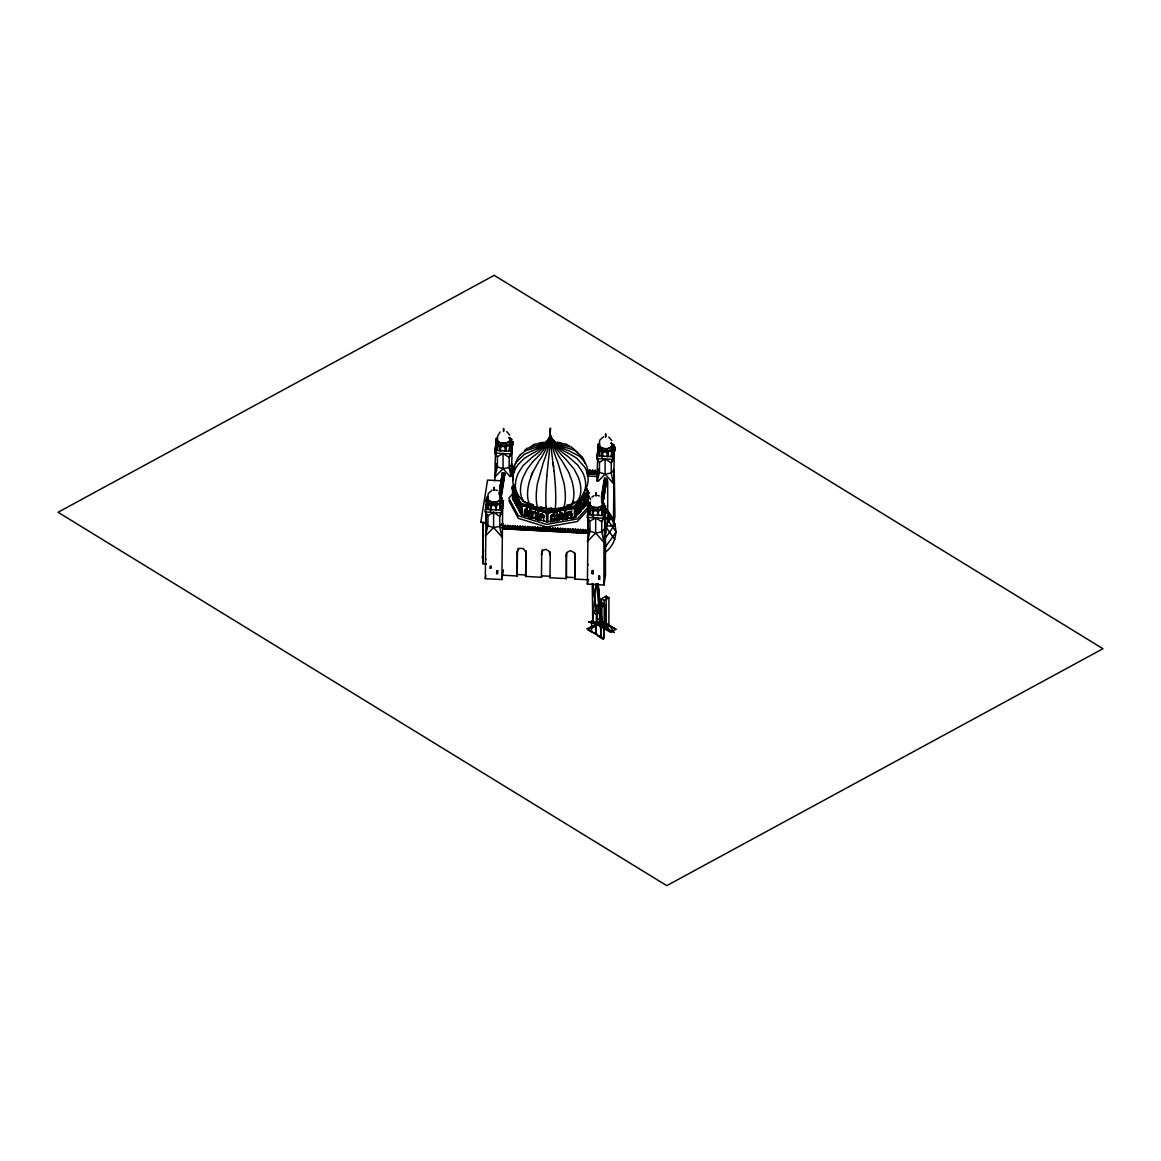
<?xml version="1.0" encoding="UTF-8"?>
<svg xmlns="http://www.w3.org/2000/svg" width="1161" height="1161" viewBox="0 0 1161 1161"><rect width="100%" height="100%" fill="white"/><g stroke="black" fill="none" stroke-linecap="round" stroke-linejoin="round"><path stroke-width="1.5" d="M486.111 501.363L486.88 497.227L486.111 501.363L490.087 504.266L496.458 504.701L501.494 502.423L502.249 498.287L499.607 496.342M490.377 511.058L490.334 505.819L488.839 503.482L487.518 508.953L488.142 496.4M488.142 501.16L488.07 506.298L488.679 502.495M490.087 504.266L486.111 500.913M490.798 509.766L490.798 501.842L487.518 499.448M491.466 509.824C488.65 503.424 498.287 504.179 495.384 510.085M495.587 442.457L496.342 438.321L495.587 442.457L499.549 445.374L505.92 445.809L510.956 443.517L511.725 439.38L509.069 437.45M496.066 510.129L496.066 502.205L500.231 500.318L500.855 497.285M496.589 509.897C494.528 503.743 502.626 501.378 499.694 510.071L500.435 501.726M496.458 504.701L501.494 502.423M497.605 443.836L497.401 450.352L497.605 437.508M498.142 443.604L497.532 447.391M499.549 445.374L495.587 442.007M499.84 450.57C501.131 449.496 498.824 442.225 497.401 445.606M500.231 509.824L500.231 500.318M500.26 450.874L500.26 442.951L496.981 440.541M500.855 502.031L500.768 507.168L500.435 506.486M500.928 450.918C498.113 444.518 507.749 445.273 504.846 451.194M502.249 498.287L499.607 496.792M505.528 451.237L505.528 443.313L509.694 441.412L510.318 438.379L510.245 448.277L509.897 447.58M506.051 450.99C503.99 444.852 512.088 442.472 509.157 451.165L509.998 442.907M505.92 445.809L510.956 443.517M509.694 450.918L509.694 441.412M511.725 439.38L509.069 437.9M588.076 502.829L588.554 492.496L586 487.722M588.177 506.806L588.946 502.669L588.177 506.806L592.154 509.708L598.525 510.143L603.56 507.865L604.315 503.729L601.674 501.784M592.444 516.5L592.4 511.261L590.905 508.924L589.585 514.396L590.209 501.842M590.209 506.602L590.136 511.74L590.746 507.938M592.154 509.708L588.177 506.356M592.865 516.805L592.865 507.284L589.585 504.89M593.532 516.848C589.933 509.737 599.671 508.112 597.451 515.528M597.639 447.928L598.408 443.792L597.639 447.928L601.616 450.831L607.987 451.266L613.023 448.988L613.777 444.852L611.136 442.907M598.133 515.571L598.133 507.647L602.298 505.761L602.922 502.728M598.655 515.339C596.594 509.2 604.692 506.82 601.761 515.513L602.501 507.168M598.525 510.143L603.56 507.415L604.315 503.729M599.584 447.696L599.468 455.823L599.671 442.965M601.616 450.831L597.639 447.478M601.906 457.608C603.27 456.926 601.456 447.449 599.468 451.063M602.298 515.266L602.298 505.761M602.327 456.331L602.327 448.407L599.047 446.013M602.922 507.473L602.835 512.611L602.501 511.928M602.994 456.389C600.179 449.989 609.815 450.729 606.913 456.65M607.58 456.694L607.58 448.77L611.76 446.883L612.384 443.836M608.117 456.462C606.057 450.308 614.154 447.943 611.223 456.636L611.963 448.291M607.987 451.266L613.023 448.523L613.777 444.852M611.76 456.389L611.76 446.883M612.384 448.596L612.297 453.733L611.963 453.051M591.588 631.642L591.602 621.309L598.525 623.094L592.415 627.491L603.517 621.919L597.857 624.357L588.888 622.049L591.602 621.309L610.628 632.295L616.07 629.16L601.964 621.019L597.335 622.862L614.271 632.643L609.264 625.228M596.609 624.197C592.386 634.617 603.793 645.037 600.222 626.287L605.665 623.152L609.728 631.12L606.1 629.03L602.037 621.062L586.856 628.914L603.807 638.695L603.822 628.362L609.235 625.242M500.42 487.475C500.043 479.885 504.382 489.231 500.188 488.65C499.404 486.72 501.537 483.803 502.002 486.749C500.478 490.392 499.796 481.626 500.304 488.2M499.245 494.746C502.887 495.994 499.825 488.113 499.288 492.772M502.35 485.371C503.279 478.506 501.479 490.479 500.681 484.326C500.072 481.815 503.381 482.337 502.466 484.645M499.477 493.294C503.337 494.252 499.694 486.59 499.52 491.596M501.349 481.655C500.028 476.402 505.906 480.03 501.581 479.711C501.77 475.763 500.028 483.382 502.931 481.728C502.931 479.856 503.134 476.184 503.047 481.017M501.581 480.204C500.884 474.327 504.44 480.291 503.439 476.866C501.001 473.412 502.089 479.377 501.697 479.478M502.466 484.616C502.51 477.432 499.825 485.008 500.652 486.024M602.428 495.849C601.645 488.012 605.432 494.455 604.417 491.335C603.052 487.257 602.603 493.193 602.777 493.686M602.661 494.412C601.804 492.641 604.489 491.495 604.228 493.57C602.951 497.561 601.949 488.505 602.544 495.123M601.5 501.683C605.128 502.931 602.08 495.036 601.543 499.709M602.08 498.04L602.312 493.933L603.894 494.02L603.778 497.401L602.196 497.314L603.038 489.623L603.009 492.235M604.954 490.131C604.954 481.888 605.737 493.062 603.386 489.216C602.443 486.038 606.071 486.488 605.186 488.418C605.215 481.946 602.574 488.636 603.488 489.303M603.836 487.141L603.952 483.745L605.534 483.832L605.65 485.777L605.766 482.395L604.184 482.308L603.836 487.141L605.418 487.228L605.534 483.832L605.534 486.503M604.939 489.42L604.837 488.186L603.256 488.099L603.256 490.769L604.199 482.366L604.184 484.964M604.533 482.512C603.909 476.75 607.595 482.787 606.39 479.449C603.996 476.344 604.997 481.118 604.649 482.062L604.881 477.94L604.881 480.61M487.591 503.816L487.823 500.942M497.068 444.91L497.184 442.834M499.854 488.491C499.81 486.038 502.829 488.055 501.523 489.753C500.536 485.037 499.143 494.107 499.607 489.884M500.304 504.687L500.478 502.162M502.292 475.038C501.944 474.007 507.502 475.154 502.379 472.73C502.22 477.229 502.35 470.727 502.51 473.485C503.947 477.548 504.6 468.739 503.976 475.212L504.092 474.486M589.657 509.258L589.832 506.733M599.12 450.381L599.352 447.507M602.37 510.129L602.486 508.054M611.832 451.252L612.007 448.726M502.713 482.366C503.337 477.055 500.318 482.903 501.001 481.147M603.154 490.392L603.256 488.099L603.372 490.044M602.588 503.352L602.965 499.81L601.398 499.781M566.524 552.723L566.365 578.613L549.937 577.728L550.169 576.291L541.708 575.841L541.476 577.278L525.657 576.436L525.962 550.546M549.937 577.728L550.256 551.852M588.714 579.803L574.826 579.063L574.898 554.624L574.085 552.651L570.588 550.619L567.105 552.273L566.292 554.174L566.365 578.613M574.826 579.063L575.13 553.187M583.707 495.863L583.635 497.982L583.867 496.545M601.674 498.635C601.572 494.601 604.591 498.998 603.56 498.04C604.475 494.064 601.311 496.56 601.862 496.893M602.893 501.233L602.733 503.932M604.344 482.279L604.417 480.857L605.998 480.944L606.115 482.86L606.231 479.478L606.231 482.149M499.07 493.918C498.925 491.654 501.726 493.004 500.826 494.833M486.082 512.291L485.313 578.671L501.871 579.557L503.41 569.92M495.573 448.175L494.775 480.727M502.655 507.967L501.871 579.557M511.42 476.358L512.117 449.06M588.148 517.733L587.379 584.114L603.938 584.999L605.476 575.363L605.418 507.952M596.943 480.944L597.625 458.682M614.184 454.531L613.4 526.122L606.782 525.759M499.999 497.488L500.71 492.888L500.71 495.544M502.176 473.906L501.929 478.042M503.743 473.993L503.511 478.129M604.359 491.103L604.242 494.484M546.846 475.734L546.236 484.645A32.29 3.135 -86 0 0 546.091 506.573L546.309 508.794C559.834 509.316 576.48 506.559 583.722 493.701A32.29 24.468 34.8 0 0 582.517 472.266L577.844 465.14L567.773 456.302A36.252 27.472 34.8 0 1 550.314 435.825A36.252 29.388 11.7 0 1 531.767 450.918M514.091 494.775C514.25 497.822 513.22 493.091 514.686 495.225M516.297 500.391L516.413 505.775L516.355 499.578L517.516 500.725M516.645 499.535L516.413 500.652M519.373 504.803C520.302 519.809 516.819 502.307 519.867 504.875M595.927 583.794L592.69 621.512L592.69 612.282L597.407 609.569L601.093 611.687L601.093 620.917L606.652 628.028L598.916 623.559M546.846 475.734L548.137 463.007A36.252 3.527 -86 0 0 550.372 435.781A36.252 29.301 -14 0 1 531.825 453.748L524.308 458.363L518.357 464.284M578.12 507.676C574.347 517.922 576.016 523.147 577.409 507.517L578.222 507.255M576.625 515.832L577.119 508.474M578.512 513.772C579.89 498.62 575.682 520.491 580.384 511.362L580.485 505.166L581.98 502.786L582.271 509.287M580.66 505.122L580.384 506.196M584.723 501.479L584.52 506.82L584.622 500.623L586.116 498.243L586.871 504.614L586.32 498.925M584.781 501.741L584.81 500.594M584.781 506.907L585.057 500.667L586.276 498.737M605.099 508.126L604.692 516.485M555.19 508.75L555.466 506.501A32.29 3.744 85.3 0 0 555.277 484.601L554.116 471.279M605.36 549.835L605.432 541.548M486.517 523.596L480.799 522.261L487.576 480.073L502.045 480.843M486.111 512.117L486.024 522.29L487.925 525.831L493.599 527.558L501.871 536.977L499.709 526.455L499.709 516.311L501.871 512.857L503.41 500.522L501.871 512.857L485.313 511.972L486.865 499.636L485.313 511.972L487.925 515.673L487.925 525.831L485.313 536.092L493.599 527.558L499.709 526.455L502.698 523.19L503.163 525.933M509.563 441.441L512.886 441.63L511.333 453.966L494.775 453.08L496.327 440.73L494.775 453.08L497.387 456.766L497.387 466.925L494.775 477.186L503.061 468.652L509.186 467.549L512.175 464.284L512.886 468.449M486.082 522.377L486.865 526.455M495.544 463.486L497.387 466.925L503.061 468.652L510.143 476.721M483.44 550.329L482.366 557.933L483.498 550.865M486.517 563.941L482.947 563.753L483.324 523.567M485.69 558.615L485.777 559.573M485.313 578.671L485.835 575.45M502.611 473.412L500.072 489.637L500.072 486.967L500.188 488.912M500.362 497.721L502.582 483.905M503.743 476.649L502.815 482.454L502.815 479.783L502.931 481.728M500.812 497.764L504.73 473.412M501.088 498.025L505.006 473.673M490.174 568.164L491.132 567.25L490.174 568.164L490.174 566.075L490.972 566.118L490.972 568.208M510.971 476.315L509.186 467.549L509.186 457.405L511.333 453.966L512.886 441.63M496.676 571.241L497.692 570.661L497.59 573.607L496.676 573.549L496.676 571.241L497.692 570.661M505.035 525.294L504.367 526.006A5.007 4.078 9.1 0 0 503.787 527.892L503.642 528.806A5.007 4.078 9.1 0 1 504.208 526.905L505.035 525.294L505.703 526.064A5.007 4.078 9.1 0 1 506.24 527.515M496.676 573.549L496.777 570.617M514.57 465.982L513.888 466.693A5.007 4.078 9.1 0 0 513.322 468.58L513.162 469.494A5.007 4.078 9.1 0 1 513.742 467.593L514.918 466.345M497.59 573.607L496.777 572.924M510.753 526.339L510.071 525.57L509.403 526.267A5.007 4.078 9.1 0 0 508.866 527.66A5.007 4.078 9.1 0 0 508.257 526.209L507.575 525.44L507.43 529.01M512.625 528.371L510.071 528.24L510.071 525.57L510.593 527.254A5.007 4.078 9.1 0 1 511.174 529.213L511.377 528.299A5.007 4.078 9.1 0 1 511.943 526.397L512.625 525.701L513.293 526.47M511.232 529.213A5.007 4.078 9.1 0 1 511.798 527.312L512.625 525.701L512.48 529.285M512.48 526.615L513.147 527.384A5.007 4.078 9.1 0 1 513.713 529.343L513.873 528.444A5.007 4.078 9.1 0 1 514.454 526.543L515.121 525.831L515.789 526.615A5.007 4.078 9.1 0 1 516.311 528.313M515.121 525.831L514.976 529.416M518.793 528.182A5.007 4.078 9.1 0 0 518.256 526.746L517.617 525.977L517.472 529.547M521.333 528.328A5.007 4.078 9.1 0 0 520.796 526.876L520.172 526.107L520.026 529.692M502.8 575.203L517.196 575.987L517.196 553.666L518.169 548.195M524.54 527.079A5.007 4.078 9.1 0 0 523.974 528.719A5.007 4.078 9.1 0 0 523.306 527.007L522.711 526.238L522.566 529.822M517.196 575.987L517.429 552.23M525.062 527.283L525.207 526.383L525.875 527.152A5.007 4.078 9.1 0 1 526.455 529.111L526.31 530.026A5.007 4.078 9.1 0 0 525.657 528.052L525.062 527.283L524.395 527.994A5.007 4.078 9.1 0 0 523.829 529.895M528.386 527.283L527.718 526.514L528.24 528.197A5.007 4.078 9.1 0 1 528.763 530.156L528.966 529.242A5.007 4.078 9.1 0 1 529.532 527.341L530.214 526.644L530.882 527.413M525.657 554.116L525.889 552.68L525.657 576.436M528.342 527.283A5.007 4.078 9.1 0 1 528.908 529.242L530.214 529.314L530.214 526.644L530.737 528.328A5.007 4.078 9.1 0 1 531.303 530.287L531.462 529.372A5.007 4.078 9.1 0 1 532.043 527.471L532.71 526.775L533.378 527.558A5.007 4.078 9.1 0 1 533.915 528.995M531.332 530.287A5.007 4.078 9.1 0 1 531.898 528.386L532.71 526.775L532.565 530.359M536.382 528.879A5.007 4.078 9.1 0 0 535.889 527.689L535.265 526.92L535.119 530.49M538.951 529.518A5.007 4.078 9.1 0 0 538.399 527.82L537.761 527.05L537.616 530.635M540.257 529.851L542.767 529.982L542.767 527.312L543.29 529.01A5.007 4.078 9.1 0 1 543.856 530.969L544.016 530.055A5.007 4.078 9.1 0 0 543.435 528.081L542.767 527.312L542.1 528.023A5.036 4.093 9.1 0 0 541.519 529.924A5.007 4.078 9.1 0 0 540.895 527.95L540.257 527.181L540.112 530.766M545.119 528.357L545.264 527.457L545.931 528.226A5.007 4.078 9.1 0 1 546.497 530.185L546.367 531.099A5.007 4.078 9.1 0 0 545.786 529.14L545.119 528.357L544.451 529.068A5.007 4.078 9.1 0 0 543.885 530.969L544.016 530.055A5.007 4.078 9.1 0 1 544.596 528.153L545.264 527.457L545.119 531.027M542.448 549.487L541.476 554.973L542.216 550.938L545.714 549.284L549.197 551.315L549.937 555.422L550.169 553.971M548.979 529.808A5.007 4.078 9.1 0 0 548.442 528.357L547.774 527.587L547.615 531.158M553.971 530.069A5.007 4.078 9.1 0 0 553.449 528.618L552.767 527.849L552.099 528.56A5.007 4.078 9.1 0 0 551.562 529.938A5.036 4.093 9.1 0 0 550.996 528.487L550.27 527.718L550.125 531.303M552.767 527.849L552.621 531.433M560.183 512.436L559.95 519.025L559.95 512.161M562.867 531.056L561.605 530.998A5.007 4.078 9.1 0 0 561.039 529.024L560.357 528.255L560.212 531.84M564.028 530.606A5.007 4.078 9.1 0 0 563.491 529.169L562.867 528.4L562.708 531.97M566.481 530.49A5.007 4.078 9.1 0 0 565.987 529.3L565.363 528.531L565.218 532.101M568.571 529.431L567.903 528.661L567.758 532.246M569.064 532.318A5.007 4.078 9.1 0 1 569.63 530.417L570.443 528.806L571.11 529.576A5.007 4.078 9.1 0 1 571.604 531.535L571.546 532.449A5.007 4.078 9.1 0 1 572.126 530.548L572.953 528.937L573.621 529.706A5.007 4.078 9.1 0 1 574.1 531.665L574.056 532.58A5.007 4.078 9.1 0 0 573.476 530.621L572.808 529.851L572.808 532.507M566.365 556.308L566.597 554.856M577.96 531.869L576.698 531.796A5.007 4.078 9.1 0 0 576.088 529.837L575.45 529.068L575.972 530.751A5.007 4.078 9.1 0 1 576.495 532.71L576.698 531.796A5.007 4.078 9.1 0 1 577.278 529.895L577.96 529.198L578.628 529.982A5.007 4.078 9.1 0 1 579.179 531.68A5.007 4.078 9.1 0 1 579.774 530.04L580.456 529.343L581.124 530.113A5.007 4.078 9.1 0 1 581.617 531.303M577.96 529.198L577.801 532.783M588.642 471.859A5.007 4.078 9.1 0 0 588.163 470.655L587.481 469.886L587.335 473.47L596.13 473.935L596.275 473.035A5.007 4.078 9.1 0 0 595.709 471.061L595.027 470.292L594.359 471.003A5.007 4.078 9.1 0 0 593.793 472.89L593.634 473.804A5.007 4.078 9.1 0 0 593.053 471.845L592.531 470.161L593.198 470.931A5.007 4.078 9.1 0 1 593.764 472.89M574.826 556.758L575.058 555.306M580.456 529.343L580.311 532.914M591.225 472.498A5.007 4.078 9.1 0 0 590.659 470.8L589.991 470.031L589.832 473.601M584.186 531.941A5.007 4.078 9.1 0 0 583.635 530.243L582.996 529.474L582.851 533.044M603.938 584.999L603.938 542.419L601.775 531.898L601.775 521.753L603.938 518.299L605.476 505.964L603.938 518.299L587.379 517.414L588.932 505.079L587.379 517.414L589.991 521.115L589.991 531.274L587.379 541.534L595.666 533.001L601.775 531.898L604.765 528.632L605.476 532.783L604.446 529.706M611.629 446.912L614.938 447.087L613.4 459.422L596.841 458.537L598.394 446.201L596.841 458.537L599.453 462.238L599.453 472.396L597.276 480.944M586.61 533.247L586.755 532.348A5.007 4.078 9.1 0 0 586.131 530.374L585.492 529.605L585.347 533.189M588.148 527.82L588.177 517.559M597.61 468.942L599.453 472.396L605.113 474.123L611.237 473.02L614.227 469.755L614.938 516.485L613.4 526.122M587.756 564.057L587.843 565.015M587.379 584.114L588.163 579.295M601.34 497.518L604.402 478.376M601.616 497.779L604.402 480.378M602.864 503.772L606.84 479M592.241 573.607L592.4 570.559L592.241 573.607L593.039 573.65L592.4 572.649M599.453 462.238L605.113 458.987L605.113 474.123L613.4 483.542L611.237 473.02L611.237 462.862L613.4 459.422L614.938 447.087M604.721 528.531L603.938 542.419L595.666 533.001L589.991 531.274L588.177 527.645L588.671 530.49M598.742 578.991L598.844 576.059L598.742 578.991L599.656 579.049L598.844 578.367M605.491 533.9L607.696 520.128L607.696 480.828M608.204 520.113L608.306 517.182L608.204 520.113L609.119 520.157L609.22 517.225L609.119 520.157M605.853 551.925C621.048 539.27 617.318 520.084 604.707 507.444M551.04 515.774L550.938 521.884M550.938 516.761L551.678 515.049L553.594 514.889M558.688 520.331L559.254 514.294L562.04 513.075M559.167 520.418L559.341 514.454L560.908 513.351M570.864 512.219L571.125 513.147L570.225 511.74L567.744 512.785L567.569 518.735L567.831 512.944L570.312 511.899M524.467 510.55L524.467 515.716L524.787 509.534M521.55 514.642L524.83 515.832L524.83 510.695L526.572 509.418M532.406 511.856L532.217 517.879M532.754 512.117L532.449 518.14L532.609 512.262L534.191 511.725M539.938 515.266L539.938 520.418L540.271 514.25L542.056 513.772L543.696 515.484M533.204 511.841L535.801 513.844L535.671 519.127L540.3 520.534L540.605 514.512M497.329 436.71L500.086 431.95M487.852 495.616L488.36 493.425L492.017 490.189M599.381 442.181L599.889 439.99L603.546 436.754M563.753 507.357L564.493 505.035A32.29 10.376 76.1 0 0 563.985 483.194L557.744 462.209A36.252 11.654 76.1 0 1 550.343 435.781A36.252 27.211 -36.6 0 1 533.131 456.476L523.176 465.474L518.546 472.643A32.29 24.236 -36.6 0 0 517.356 494.107C522.972 504.338 535.482 507.705 546.323 508.794L546.091 506.559M577.627 501.088L579.121 498.417A32.29 21.101 52.4 0 0 578.091 476.808L574.056 469.029L565.378 458.769A36.252 23.699 52.4 0 1 550.314 435.81A36.252 17.749 -66.6 0 1 539.125 460.888L532.623 472.44L529.605 480.799A32.29 15.804 -66.6 0 0 528.821 502.568L529.967 505.006M580.747 505.238L582.241 502.858L582.271 504.164M584.883 500.71L585.275 499.535M510.347 454.14L509.186 457.405L503.061 453.516L497.387 456.766M502.626 508.141L499.709 516.311L493.599 512.422L487.925 515.673M614.154 454.706L611.237 462.862L605.113 458.987M604.692 513.583L601.775 521.753L595.666 517.864L589.991 521.115M530.983 476.59L532.638 472.44M511.58 447.464L512.886 444.329L509.563 444.155M502.118 506.37L503.41 503.235L500.101 503.061M613.647 452.935L614.938 449.8L611.629 449.626M604.184 511.812L605.476 508.678L602.167 508.503M581.995 496.618L584.201 491.64M571.415 504.745L572.562 502.278A32.29 16.298 65.6 0 0 571.763 480.538L568.658 472.222L561.953 460.786A36.252 18.286 65.6 0 1 550.329 435.796A36.252 23.264 -53.7 0 1 535.627 458.914L532.507 462.122M584.825 490.581L586.058 488.447A32.29 26.181 11.7 0 0 584.767 467.201L576.553 458.058L568.992 453.574A36.252 29.388 11.7 0 1 550.314 435.839A36.252 18.286 65.6 0 1 546.86 441.427M576.959 508.576L577.67 507.589M585.115 499.636L585.826 498.649M546.221 441.877L547.208 441.064M518.372 464.298L516.123 467.622A32.29 26.093 -14 0 0 514.831 488.897L519.083 496.995M550.59 518.735L554.61 513.133M552.781 521.826L554.842 518.938M604.025 515.02L606.129 512.074L604.025 509.128M604.707 527.036L611.731 517.24L606.129 512.074M605.128 538.341L615.185 524.337L605.128 510.332M605.868 546.352L616.215 531.927L605.868 517.487M506.762 527.05L507.43 526.339L508.097 527.123A5.007 4.078 9.1 0 1 508.663 529.082A5.007 4.078 9.1 0 1 509.258 527.181L509.926 526.484L509.926 529.14M524.54 527.079L525.207 526.383L525.062 529.953M526.905 528.124L527.573 527.428L527.573 530.084M534.452 528.531L535.119 527.834L535.787 528.603A5.007 4.078 9.1 0 1 536.309 530.562M520.375 454.691L518.27 457.361A32.29 24.468 34.8 0 0 515.629 463.616M532.522 462.136L527.109 469.32L523.147 477.142A32.29 20.724 -53.7 0 0 522.131 498.78L523.611 501.407M513.931 495.196L514.338 494.499L514.976 495.979M514.207 495.152L515.063 503.264M516.747 499.898L517.24 500.783M519.098 504.846L520.244 507.749L520.215 505.456M586.813 471.308L588.003 471.569A5.007 4.078 9.1 0 1 588.583 473.543A5.007 4.078 9.1 0 1 589.164 471.642L589.832 470.931L590.514 471.714A5.007 4.078 9.1 0 1 591.08 473.673M550.749 515.832L553.812 514.541M567.453 512.857L568.251 511.972M514.192 484.529L511.914 487.025L520.563 503.148L546.425 511.029L574.376 506.036L588.003 491.103L585.652 486.706M514.192 485.98L511.914 488.476L521.536 505.253L521.536 514.758M512.959 489.405L512.959 498.896C515.44 507.444 512.988 485.878 514.033 500.754M512.306 494.339L508.852 498.113L518.328 515.789L546.671 524.409L577.293 518.938L588.787 506.356M512.509 488.505L512.567 498.577L521.652 514.192M515.6 495.674L512.567 498.577M530.026 507.705L529.808 517.167L530.026 507.705L522.015 505.267L521.347 514.526L521.55 504.382L547.063 512.146L575.203 507.401L588.656 492.67L574.376 507.488M521.55 505.137L546.831 513.162L574.869 508.242L588.656 492.67M522.015 505.267L521.797 514.657M521.347 514.526L547.063 521.928L574.521 517.022L587.93 502.35M530.766 507.938L530.548 517.385L530.766 507.938L537.761 510.056L537.543 519.518L537.761 510.056M528.052 516.805C529.184 502.786 524.627 521.347 532.594 517.995M524.656 509.679L526.572 509.055L528.415 511.754L528.023 510.68M528.56 516.761L528.56 511.609M538.573 510.318L538.356 519.765L538.573 510.318L546.555 512.741L546.758 522.319L546.555 512.741M536.179 513.931L536.034 519.243L535.976 512.944L533.015 511.479M540.445 515.252L541.2 514.091M546.758 522.319L546.831 512.407L547.31 522.29L547.658 512.799L556.453 511.508M543.841 515.339L543.653 521.362M546.758 513.104L547.063 522.406M544.03 516.311L542.898 514.599L541.07 514.236M574.289 501.61L571.836 504.28L566.829 505.18M579.629 503.25C569.659 508.431 577.641 529.735 574.173 508.054L565.538 509.592L565.683 519.069L565.538 509.592M579.223 503.119L579.629 512.465L579.615 502.698L583.707 498.78M583.301 498.664L583.707 507.996L583.722 498.185L588.351 493.701M588.206 493.28L587.945 502.8M574.724 507.212C579.6 515.281 568.919 525.802 571.227 512.001L570.443 511.391M579.223 512.335L580.021 512.045L579.615 502.698M583.301 507.879L584.143 507.531L583.722 498.185M586.407 504.759L588.206 502.786L587.93 493.048M588.787 508.953L577.293 521.536L546.671 527.007L518.328 518.386L508.852 500.71M591.805 497.242L594.084 495.631M598.031 481.438L605.113 474.123M571.88 510.898L568.222 514.584L571.386 515.339M530.432 446.956L534.147 444.257L538.849 443.749A36.252 18.286 65.6 0 0 545.902 442.167M551.127 516.21L553.376 514.134M520.375 454.691L525.948 450.555L533.015 448.233A36.252 27.472 34.8 0 0 550.474 435.81A36.252 23.699 52.4 0 1 535.41 445.722L526.746 448.538M524.525 450.453L526.746 448.523M540.707 518.851L544.465 515.673M507.575 525.44L506.907 526.136A5.007 4.078 9.1 0 0 506.414 527.268M517.617 525.977L516.95 526.673A5.007 4.078 9.1 0 0 516.384 528.313M520.172 526.107L519.504 526.804A5.007 4.078 9.1 0 0 518.952 528.197M589.991 470.031L589.324 470.727A5.007 4.078 9.1 0 0 588.816 471.859M522.711 526.238L522.044 526.949A5.007 4.078 9.1 0 0 521.507 528.328M592.531 470.161L591.863 470.858A5.007 4.078 9.1 0 0 591.326 472.251M535.265 526.92L534.597 527.616A5.007 4.078 9.1 0 0 534.045 529.01M537.761 527.05L537.093 527.747A5.007 4.078 9.1 0 0 536.6 528.894M547.774 527.587L547.092 528.284A5.007 4.078 9.1 0 0 546.526 530.185L547.774 530.258M550.27 527.718L549.603 528.415A5.007 4.078 9.1 0 0 549.066 529.808M560.357 528.255L559.689 528.966A5.007 4.078 9.1 0 0 559.123 530.867A5.007 4.078 9.1 0 0 558.441 528.894M562.867 528.4L562.185 529.097A5.007 4.078 9.1 0 0 561.619 530.998M565.363 528.531L564.696 529.227A5.007 4.078 9.1 0 0 564.159 530.621M567.903 528.661L567.236 529.372A5.007 4.078 9.1 0 0 566.699 530.751M582.996 529.474L582.329 530.171A5.007 4.078 9.1 0 0 581.792 531.564M585.492 529.605L584.825 530.301A5.007 4.078 9.1 0 0 584.288 531.694M525.004 509.94L527.297 510.042L528.052 511.682M532.275 512.001L533.146 511.333M540.126 514.396L542.971 514.512M538.791 443.081L543.058 442.312A36.252 11.654 76.1 0 0 546.207 442.428M585.565 498.925L586.378 498.33M581.429 503.468L582.445 503.54M582.125 503.279L580.573 506.022L580.645 511.435M577.409 507.865L578.425 507.938M601.413 626.548L601.413 598.858L606.129 596.13L608.901 597.741L608.901 625.431M601.413 598.858L604.184 600.469L608.901 597.741M596.972 623.994L596.972 605.52L601.688 602.806L605.316 604.896L605.316 623.355M596.972 605.52L600.6 607.624L605.316 604.896M592.69 612.282L596.377 614.416L601.093 611.687M615.765 629.393L601.093 620.917L596.014 623.849L595.985 634.182L587.988 629.872L603.023 622.035L598.728 623.675M602.24 625.489L588.888 622.049L592.763 621.483L592.241 583.606M606.463 623.631L601.05 626.766L601.021 637.084L600.208 637.563L603.386 639.392L604.213 628.594L609.627 625.46M569.383 511.493L567.366 512.683L567.25 518.982M531.796 450.961L524.235 454.401L516.021 462.412A32.29 26.181 11.7 0 0 513.438 479.914M584.157 501.668L587.422 500.884L584.157 500.101M559.21 516.703L564.217 515.499M567.54 514.7L572.547 513.51M575.871 512.712L579.208 511.914M513.162 489.623L512.727 498.853M514.947 497.909L515.223 502.989M518.43 499.448L518.256 509.244M517.487 507.778L517.777 502.597M517.617 508.01L517.719 501.697M515.397 503.918L516.094 504.295L515.847 494.615L515.847 503.845M515.644 504.382L516.094 495.079L516.703 505.732M512.523 488.679L521.536 504.498M588.554 492.496L585.521 487.809M518.923 505.282L519.04 510.68M519.33 505.499L519.504 504.135L520.143 505.63M520.346 506.602L520.244 512.915L520.52 507.705M586.145 498.649L586.581 498.998M551.794 507.865L546.787 508.765L540.17 506.747M521.071 514.483L521.057 504.585M574.869 507.488L546.425 512.48L520.563 504.6M557.106 511.101L557.251 520.578L557.106 511.101L564.667 509.752L564.797 519.228L564.667 509.752M557.106 520.331L556.308 520.462L556.308 511.246M564.667 518.982L565.538 518.822M556.046 520.796L559.08 520.259M567.163 518.807L562.954 519.562L562.954 514.41L563.041 519.722M525.396 509.171L528.226 510.767M510.622 470.19L514.178 470.379M587.161 474.007L597.842 474.544M510.622 472.193L514.178 472.367M587.161 476.01L597.842 476.547M501.407 527.602L504.962 527.776M510.303 528.052L515.644 528.313M522.755 528.676L529.88 529.024M540.562 529.561L547.687 529.909M554.798 530.272L560.139 530.533M569.05 530.983L576.161 531.332M585.057 531.782L588.627 531.956M494.775 450.366L511.333 451.252M596.841 455.838L613.4 456.723M510.651 468.493L514.25 468.681M589.73 472.73L598.713 473.209M604.997 479.885C608.059 481.394 605.607 474.646 606.463 480.698M485.313 509.273L501.871 510.158M587.379 514.715L603.938 515.6M608.204 517.806L609.119 517.85M608.306 519.489L609.22 519.533M523.814 515.644L527.196 515.818L527.196 508.953M539.226 516.471L544.582 516.747M560.183 517.588L563.564 517.762M566.945 517.951L572.01 518.227M532.043 517.53L535.439 517.719L535.439 510.855M554.871 518.764L551.475 518.575L551.475 515.15M480.799 522.261L486.227 522.552M503.787 527.892L505.035 527.965M513.873 528.444L515.121 528.502M516.369 528.574L517.617 528.632M525.207 529.039L527.718 529.184L527.718 526.514L527.05 527.21A5.007 4.078 9.1 0 0 526.47 529.111M532.71 529.445L531.462 529.372A5.007 4.078 9.1 0 0 530.882 527.413M537.761 529.721L539.009 529.779M544.016 530.055L545.264 530.113M560.357 530.925L555.321 530.65L555.321 527.994L554.639 528.69A5.007 4.078 9.1 0 0 554.102 530.084M570.443 531.462L572.953 531.607L572.953 528.937L572.286 529.634A5.007 4.078 9.1 0 0 571.705 531.535M579.208 531.941L580.456 531.999M582.996 532.144L584.244 532.202M585.492 532.275L586.755 532.348M502.786 528.763L587.248 533.291M592.241 571.517L593.198 570.602L593.039 573.65M598.742 576.683L599.758 576.103L599.656 579.049M517.429 574.535L525.889 574.985M566.597 577.162L575.058 577.627M569.296 511.319L571.314 512.161M560.821 513.191L562.461 513.902M552.592 514.671L554.421 516.137L554.145 515.208M602.327 448.407L607.58 448.77M500.26 442.951L505.528 443.313M601.616 450.381L607.987 450.816M499.549 444.91L505.92 445.36M506.37 445.432L507.459 445.78M592.865 507.284L598.133 507.647M490.798 501.842L496.066 502.205M592.154 509.258L598.525 509.694M598.974 509.781L600.063 510.129M490.087 503.816L496.458 504.251M565.146 445.592L571.139 446.84L577.641 452.471M584.23 500.217L587.582 501.03M583.968 503.192L587.06 503.932M580.877 504.527L586.073 505.775M575.958 508.837L580.877 510.013M588.656 493.41L586 488.476M586.871 499.462L586.668 504.832M586.407 499.622L586.508 498.562M533.538 504.73L523.596 501.697L521.274 497.358M521.318 504.643L546.831 512.407M597.668 495.428L599.308 495.936M495.587 489.986L497.242 490.493M572.358 515.397L567.656 513.772M541.911 514.279L543.522 516.384M534.06 511.522L535.845 513.089M592.69 621.512L611.049 632.121M561.431 442.936L557.396 442.225A36.252 11 -77 0 1 554.436 442.385M608.77 437.058L611.862 440.643M506.704 431.587L509.795 435.172M579.687 456.375L568.948 450.744A36.252 29.301 -14 0 1 550.329 435.854A36.252 11.654 76.1 0 1 549.24 439.322M611.136 443.357L613.777 445.302M604.315 504.179L601.674 502.249A6.197 3.585 0 0 1 602.269 505.108M562.838 513.684L560.821 512.843L558.978 514.367L558.775 520.491M561.735 513.249L562.635 519.794M554.61 515.15L552.592 514.308L550.662 515.673L550.546 521.957M577.96 507.183L578.715 508.387M570.298 529.706L570.965 530.49A5.007 4.078 9.1 0 1 571.459 532.435M532.565 527.689L533.233 528.458A5.007 4.078 9.1 0 1 533.813 530.417A5.007 4.078 9.1 0 1 534.437 528.531M569.833 446.724L566.205 444.068L561.648 443.618A36.252 17.749 -66.6 0 1 554.813 442.138M579.673 456.375L584.68 461.991A32.29 26.093 -14 0 1 587.93 475.821M535.047 512.219L536.034 514.076M605.853 527.007L614.793 539.473M558.789 516.5L560.894 519.446M551.011 518.633L553.028 521.434M583.519 531.158L582.851 530.388L582.183 531.085A5.007 4.078 9.1 0 0 581.617 532.986A5.007 4.078 9.1 0 0 580.979 531.012L580.311 530.243L579.644 530.954A5.007 4.078 9.1 0 0 579.063 532.855A5.007 4.078 9.1 0 0 578.483 530.882M578.468 530.882L577.801 530.113L577.133 530.809A5.007 4.078 9.1 0 0 576.567 532.71M563.375 530.084L562.708 529.3L562.04 530.011A5.007 4.078 9.1 0 0 561.474 531.912A5.007 4.078 9.1 0 0 560.894 529.938L560.212 529.169L559.544 529.88A5.007 4.078 9.1 0 0 558.978 531.767A5.007 4.078 9.1 0 0 558.296 529.808L557.817 528.124L558.485 528.894M588.293 495.21L590.659 499.636M583.678 494.426L587.074 500.768M574.753 508.228L574.753 517.516M571.517 513.046L571.517 518.212M554.334 515.977L554.726 521.042M515.571 493.367L517.269 496.545M525.73 551.997L523.379 548.572L519.489 548.369L517.124 551.533L517.196 553.666M613.385 469.291L614.416 472.367M511.319 463.82L512.364 466.911M604.417 480.857L604.533 482.308M502.582 481.235L502.698 482.468M537.703 507.517L537.006 505.209A32.29 9.796 -77 0 1 537.485 483.353L543.406 462.296A36.252 11 -77 0 0 550.387 435.781A36.252 4.209 85.3 0 0 553.028 462.949L554.102 471.293M562.751 513.51L563.041 514.57M554.523 514.991L554.813 516.035M495.544 448.349L496.284 451.716M586.74 493.527L586.987 494.731M519.939 505.499L520.186 506.704M517.588 500.551L517.835 501.755M517.313 500.609L517.617 502.844M515.034 495.805L515.063 498.098L515.165 496.952M514.758 495.849L515.005 497.053M597.625 468.768L598.394 473.02M495.573 463.312L496.327 471.105M553.028 462.978L553.594 467.027M592.676 583.519L597.407 618.798L600.164 620.38L598.002 583.78L600.164 620.38L596.565 583.707M592.778 583.533L597.407 618.798L597.407 609.569M578.352 507.502L578.512 508.634L578.163 507.85M601.964 621.019L597.944 583.823L600.73 620.308L597.755 583.765M601.238 621.004L598.191 583.838M517.443 501.755L517.487 502.655M603.822 486.415L603.735 485.254L603.72 487.852M604.126 495.21L604.126 492.54L603.894 496.676M603.43 499.593L603.43 496.923L603.198 501.044M501.349 480.93L501.233 479.711L501.233 482.366M500.638 485.313L500.551 484.137L500.536 486.749M605.418 487.228L605.316 485.327L605.302 487.939M603.778 497.401L603.662 495.457L603.662 498.127M603.081 501.755L602.965 499.81L602.965 502.481M602.428 495.878L602.327 493.991L602.312 496.603M503.163 480.291L503.279 476.895L503.279 479.566M502.234 486.111L502.132 484.224L502.118 486.836M502.002 487.562L501.9 485.675L501.886 488.273M501.77 488.999L501.668 487.112L501.654 489.724M501.059 493.381L500.942 491.437L500.942 494.107M606.129 596.13L606.129 623.834M605.998 483.615L605.998 480.944L605.766 485.051M604.837 490.856L604.837 488.186L604.359 493.773M604.721 513.409L604.692 533.639M604.184 600.469L604.184 628.159M601.688 602.806L601.688 621.266M600.6 607.624L600.6 626.084M596.377 614.416L596.377 623.646M595.666 517.864L595.666 533.001M595.027 472.962L595.027 470.292L594.882 473.877M592.386 473.746L592.386 471.076L591.718 471.772A5.007 4.078 9.1 0 0 591.138 473.673M585.739 493.309L585.855 496.995M585.246 494.194L585.246 497.271L584.999 493.73M582.72 509.157L582.459 503.918L582.532 509.374M580.877 503.961L580.834 511.232M575.203 507.401L575.159 517.284M575.305 532.652L575.305 529.982L574.637 530.679A5.007 4.078 9.1 0 0 574.071 532.58M571.038 512.988L571.125 518.285M570.298 532.377L570.443 528.806L569.775 529.503A5.007 4.078 9.1 0 0 569.209 531.143M557.817 530.795L557.817 528.124L557.149 528.821A5.007 4.078 9.1 0 0 556.569 530.722A5.007 4.078 9.1 0 0 555.945 528.763L555.321 527.994L555.161 531.564M557.672 531.709L557.672 529.039L557.004 529.735A5.007 4.078 9.1 0 0 556.424 531.636A5.007 4.078 9.1 0 0 555.8 529.663L555.161 528.908L554.494 529.605A5.007 4.078 9.1 0 0 553.928 531.506M547.658 512.799L547.658 521.942M542.622 530.896L542.622 528.226L541.955 528.937A5.007 4.078 9.1 0 0 541.374 530.824A5.007 4.078 9.1 0 0 540.75 528.865L540.112 528.095L539.444 528.792A5.007 4.078 9.1 0 0 538.878 530.693M541.708 553.521L541.476 577.278M530.069 530.229L530.069 527.558L529.401 528.255A5.007 4.078 9.1 0 0 528.821 530.156M526.963 508.678L526.963 515.542M520.404 507.502L520.244 512.915M504.89 528.879L504.89 526.209L505.557 526.978A5.007 4.078 9.1 0 1 506.123 528.937A5.007 4.078 9.1 0 1 506.747 527.036M503.061 453.516L503.061 468.652M501.407 491.19L501.407 488.52L501.175 492.641M500.478 494.325L500.478 496.995M493.599 512.422L493.599 527.558M482.947 523.393L482.947 563.753M584.854 463.181A32.29 24.236 -36.6 0 0 582.241 456.955L574.622 450.265L567.627 448.03A36.252 27.211 -36.6 0 1 550.343 435.854A36.252 4.209 85.3 0 1 550.169 438.219M565.175 445.548A36.252 23.264 -53.7 0 1 550.358 435.868A36.252 3.527 -86 0 0 550.662 438.219M553.884 441.412A36.252 17.749 -66.6 0 1 550.387 435.868A36.252 11 -77 0 0 551.562 439.322M552.578 440.977A36.252 11 -77 0 1 552.055 440.222M593.648 473.804A5.007 4.078 9.1 0 1 594.214 471.903L594.882 471.206L595.549 471.976A5.007 4.078 9.1 0 1 596.13 473.935M566.408 532.173A5.007 4.078 9.1 0 0 565.842 530.214L565.218 529.445L564.551 530.142A5.007 4.078 9.1 0 0 563.97 532.043A5.007 4.078 9.1 0 0 563.346 530.069M546.381 531.099A5.007 4.078 9.1 0 1 546.947 529.198L547.615 528.502L548.282 529.271A5.007 4.078 9.1 0 1 548.863 531.23A5.007 4.078 9.1 0 1 549.443 529.329L550.125 528.632L550.793 529.401A5.007 4.078 9.1 0 1 551.359 531.361A5.007 4.078 9.1 0 1 551.954 529.46L552.621 528.763L553.289 529.532A5.007 4.078 9.1 0 1 553.855 531.491M566.524 532.173A5.007 4.078 9.1 0 1 567.076 530.272L567.758 529.576L568.426 530.345A5.007 4.078 9.1 0 1 568.948 532.304M568.542 529.431A5.007 4.078 9.1 0 1 569.093 531.143M583.49 531.158A5.007 4.078 9.1 0 1 584.041 533.117A5.007 4.078 9.1 0 1 584.68 531.216L585.347 530.519L586.015 531.288A5.007 4.078 9.1 0 1 586.552 533.247M513.206 526.47A5.007 4.078 9.1 0 1 513.772 528.429M516.166 529.474A5.007 4.078 9.1 0 0 515.6 527.515L514.976 526.746L514.308 527.457A5.007 4.078 9.1 0 0 513.728 529.343M518.677 529.619A5.007 4.078 9.1 0 0 518.111 527.645L517.472 526.876L516.805 527.587A5.007 4.078 9.1 0 0 516.239 529.489M510.753 526.339A5.007 4.078 9.1 0 1 511.319 528.299M521.216 529.75A5.007 4.078 9.1 0 0 520.65 527.791L520.026 527.021L519.359 527.718A5.007 4.078 9.1 0 0 518.778 529.619M523.713 529.88A5.007 4.078 9.1 0 0 523.147 527.921L522.566 527.152L521.899 527.863A5.007 4.078 9.1 0 0 521.318 529.75M526.325 530.026A5.007 4.078 9.1 0 1 526.891 528.124M538.806 530.693A5.007 4.078 9.1 0 0 538.24 528.734L537.616 527.965L536.948 528.661A5.007 4.078 9.1 0 0 536.367 530.562M539.052 529.271A5.007 4.078 9.1 0 1 539.589 527.878M499.709 496.923A6.197 3.585 0 0 1 494.891 502.191A6.197 3.585 0 0 1 488.317 497.59M590.354 503.047A6.197 3.585 0 0 0 592.371 506.849A6.197 3.585 0 0 0 599.25 507.226A6.197 3.585 0 0 0 601.093 506.356M611.237 443.487A6.197 3.585 0 0 1 607.624 448.61A6.197 3.585 0 0 1 599.613 445.577M509.186 438.016A6.197 3.585 0 0 1 508.533 441.993A6.197 3.585 0 0 1 501.929 443.154M499.752 442.472A6.197 3.585 0 0 1 498.243 441.412M494.107 487.402L494.107 490.377L494.107 487.402M503.584 428.511L503.584 431.471L503.584 428.511M549.835 429.526L549.835 438.394L550.575 428.104L549.835 429.526M596.173 492.859L596.173 495.82L596.173 492.859M605.636 433.967L605.636 436.942L605.636 433.967M500.376 497.184L500.26 495.834L500.376 497.184M574.927 529.576L574.782 529.764A5.007 4.078 9.1 0 0 574.216 531.665L575.45 531.738L575.45 529.068L574.927 529.576M494.194 275.346L58.05 512.277L666.806 885.654L1102.95 648.723L494.194 275.346"/></g></svg>
